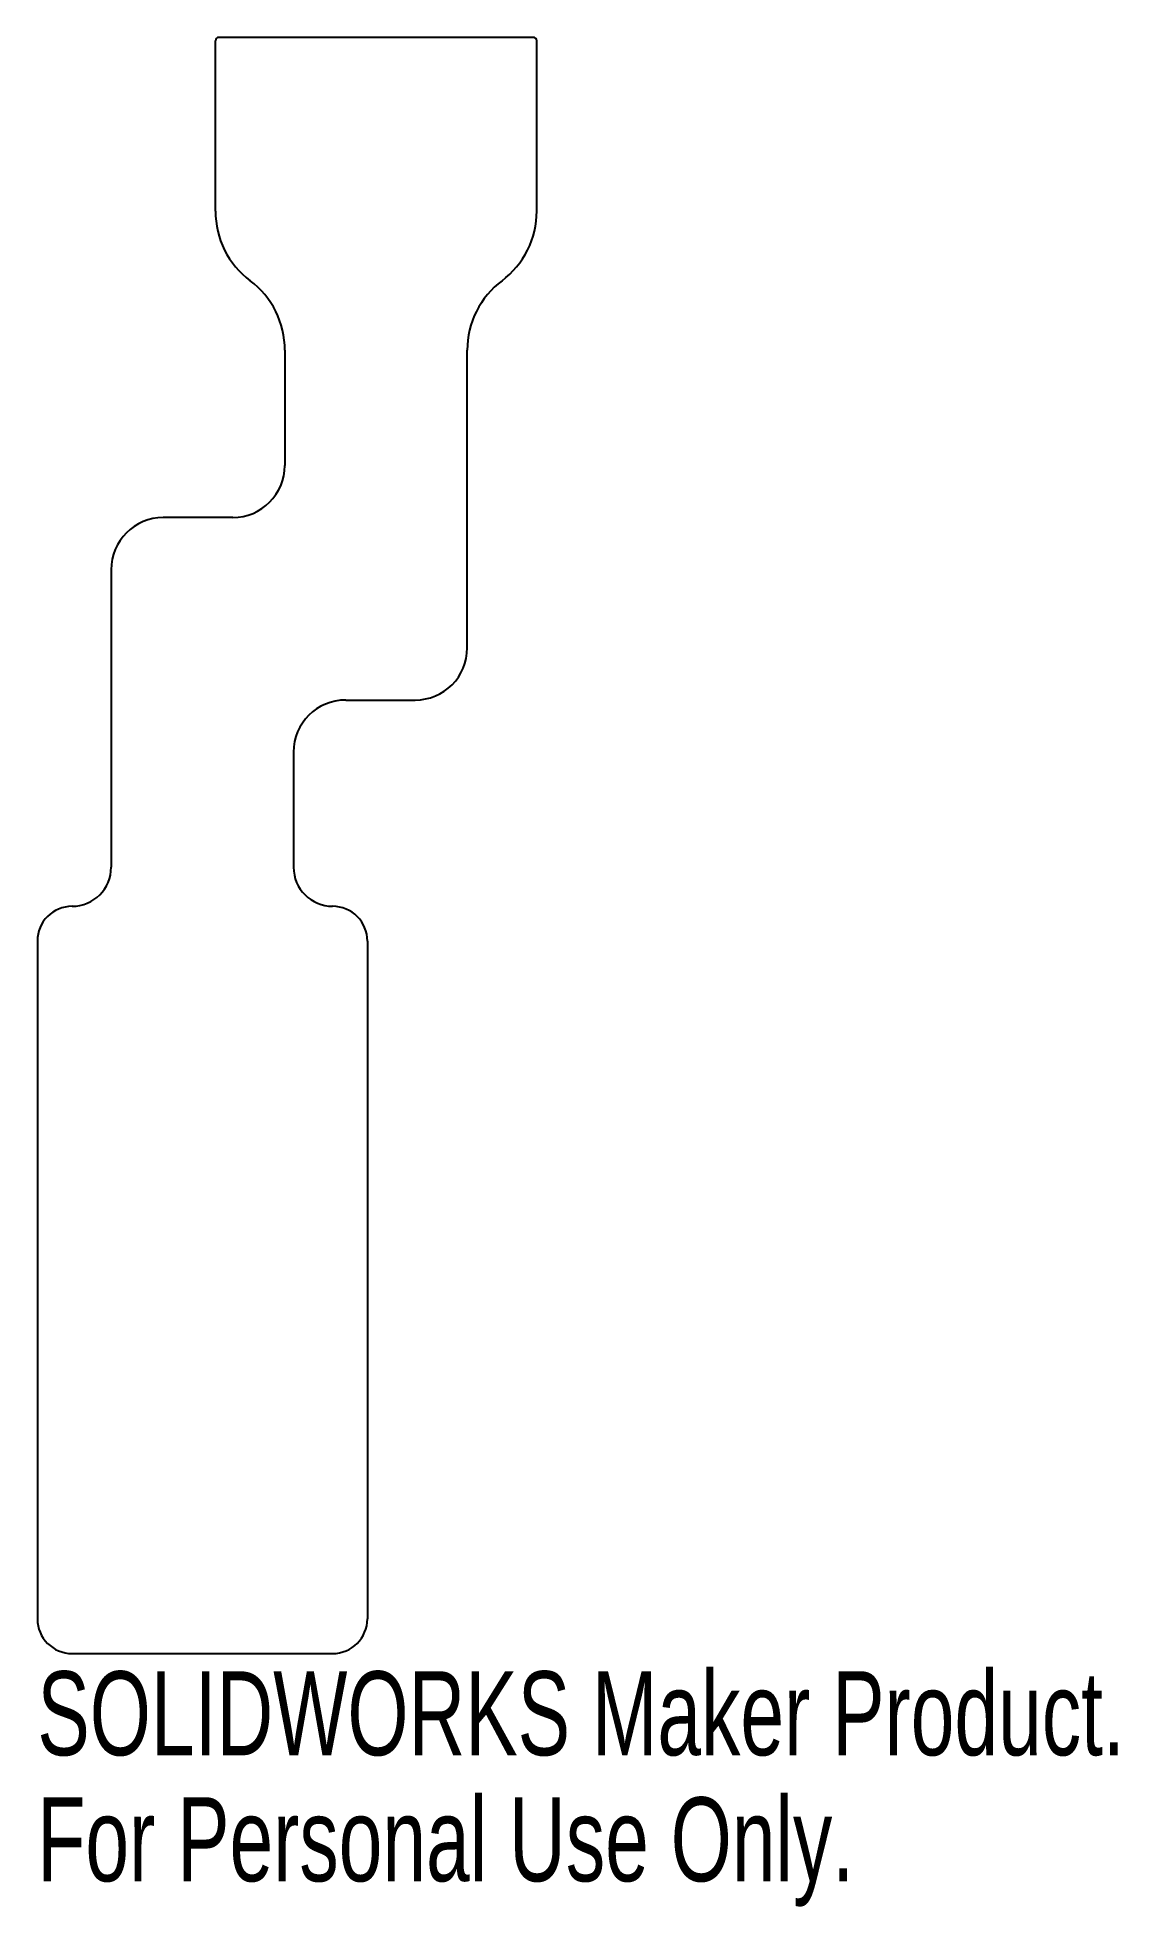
# Model space of a CAD drawing. Header units: millimetres. Extents: x -10 to 53, y -15 to 93.
import ezdxf

# ---------------------------------------------------------------- set-up
doc = ezdxf.new("R2010")
doc.units = ezdxf.units.MM
doc.styles.add('SLDTEXTSTYLE0', font='TXT', dxfattribs={"width": 0.7})

msp = doc.modelspace()

# ---------------------------------------------------------------- linework, layer by layer
at = {"color": 7, "linetype": 'Continuous', "lineweight": 25}
for p, q in [((0.75, 83), (0.75, 92.8)), ((19.05, 93), (0.95, 93)), ((19.25, 83), (19.25, 92.8)), ((4.75, 75), (4.75, 68.37)), ((15.25, 57.87), (15.25, 75)), ((1.75, 65.37), (-2.25, 65.37)), ((-5.25, 62.37), (-5.25, 45.25)), ((8.25, 54.87), (12.25, 54.87)), ((5.25, 51.87), (5.25, 45.25)), ((-9.5, 41), (-9.5, 2)), ((9.5, 41), (9.5, 2)), ((-7.5, 0), (7.5, 0))]:
    msp.add_line(p, q, dxfattribs=at)
for centre, radius, start, end in [((0.95, 92.8), 0.2, 90, 180), ((19.05, 92.8), 0.2, 0, 90), ((5.75, 83), 5, 180, 233.1301), ((14.25, 83), 5, 306.8699, 0), ((-0.25, 75), 5, 0, 53.1301), ((20.25, 75), 5, 126.8699, 180), ((1.75, 68.37), 3, 270, 0), ((-2.25, 62.37), 3, 90, 180), ((12.25, 57.87), 3, 270, 0), ((8.25, 51.87), 3, 90, 180), ((-7.5, 45.25), 2.25, 270, 0), ((7.5, 45.25), 2.25, 180, 270), ((-7.5, 41), 2, 90, 180), ((7.5, 41), 2, 360, 90), ((-7.5, 2), 2, 180, 270), ((7.5, 2), 2, 270, 0)]:
    msp.add_arc(centre, radius, start, end, dxfattribs=at)

# ---------------------------------------------------------------- texts
at = {"color": 7, "linetype": 'Continuous', "char_height": 4.8336, "attachment_point": 1, "style": 'SLDTEXTSTYLE0'}
for s, insert in [('SOLIDWORKS Maker Product.', (-9.5, -1.02)), ('For Personal Use Only.', (-9.5, -8.27))]:
    msp.add_mtext(s, dxfattribs=dict(at, insert=insert))

doc.saveas('drawing.dxf')
